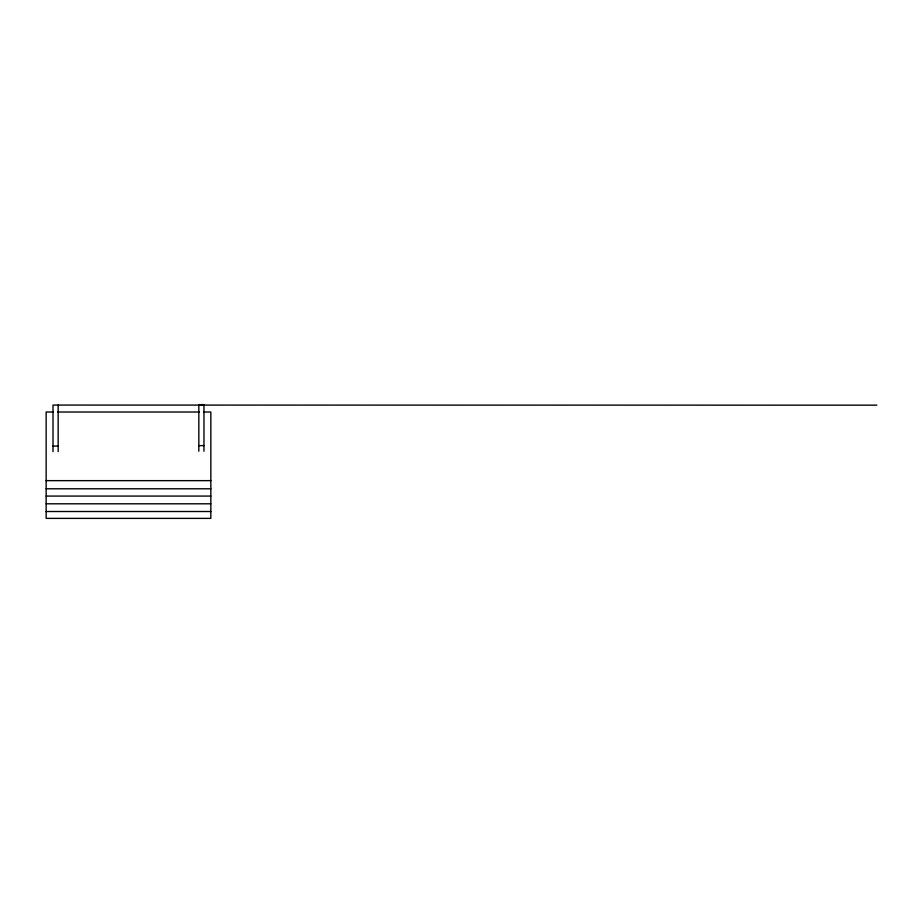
<?xml version="1.0" encoding="UTF-8"?>
<svg xmlns="http://www.w3.org/2000/svg" width="923" height="923" viewBox="0 0 923 923"><rect width="100%" height="100%" fill="white"/><g stroke="black" fill="none" stroke-linecap="round" stroke-linejoin="round"><path stroke-width="1.38" d="M876.85 405.162L53.015 405.07L53.015 451.67M53.315 412.016L46.15 412.016L46.15 518.38L210.836 518.38L210.836 412.016L203.671 412.016M57.607 412.016L199.38 412.016M198.826 445.624L203.971 445.624M53.015 446.074L58.161 446.074M46.15 480.641L210.836 480.641M46.15 488.786L210.836 488.786M46.15 496.078L210.836 496.078M46.15 503.796L210.836 503.796M46.15 511.515L210.836 511.515M203.971 451.22L203.971 404.62L198.826 404.62L198.826 451.22M58.161 405.07L58.161 451.67"/></g></svg>
